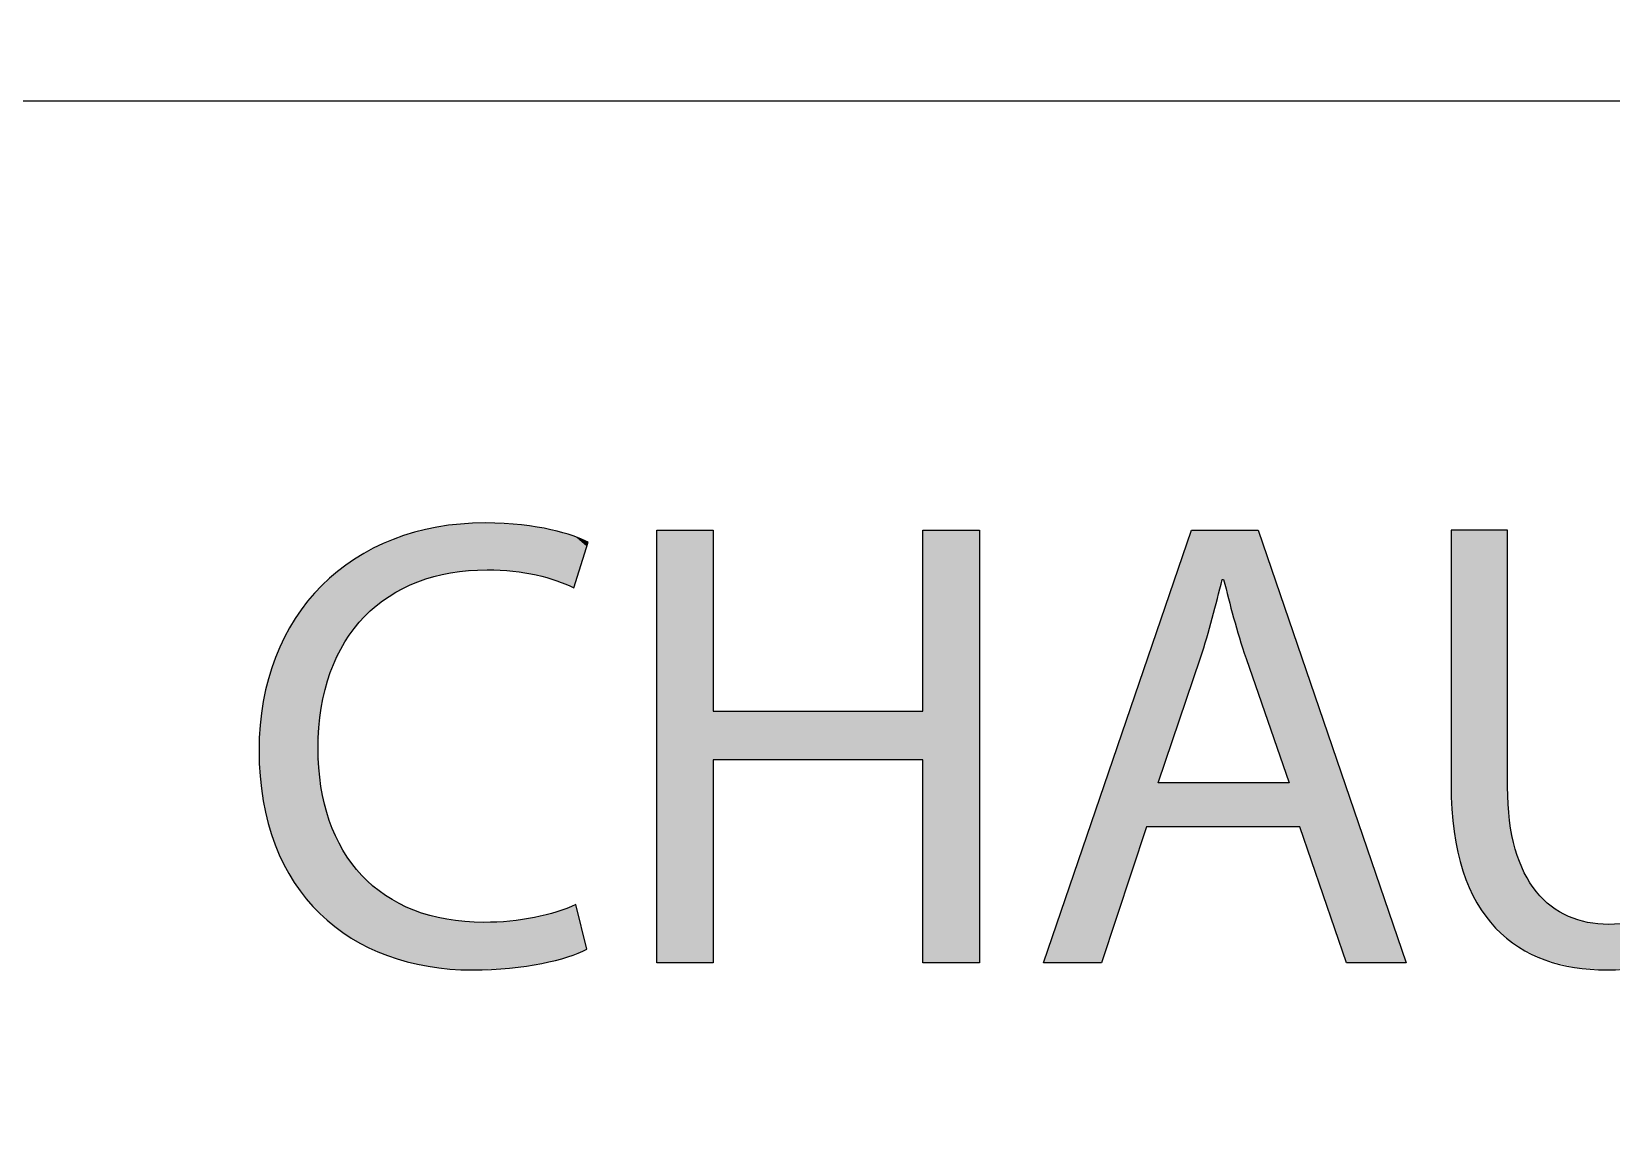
# Model space of a CAD drawing. Extents: x 0 to 360, y -268 to 0.
# Drawn here: x 234.41 to 241.78, y -200.81 to -195.67 of the extents above; entities that cross this region are included whole.
import ezdxf

# ---------------------------------------------------------------- set-up
doc = ezdxf.new("R2010")
doc.units = 0
doc.layers.add('LAYER_1', color=7, linetype='CONTINUOUS')

# ---------------------------------------------------------------- blocks, each defined once
blk = doc.blocks.new('*U198')
at = {"layer": 'LAYER_1', "color": 250}
for points in [[(236.301, -198.2191), (236.2598, -197.9977), (236.301, -197.9883)], [(236.3469, -198.2066), (236.301, -197.9883), (236.3469, -197.9822)], [(236.3611, -198.2027), (236.3469, -197.9822), (236.3611, -197.9804)], [(236.3653, -198.2016), (236.3611, -197.9804), (236.3653, -197.9798)], [(236.4111, -198.1978), (236.3653, -197.9798), (236.4111, -197.9737)], [(236.4662, -198.1933), (236.4111, -197.9737), (236.4662, -197.9714)], [(236.5206, -198.1888), (236.4662, -197.9714), (236.5206, -197.969)], [(236.5261, -198.1883), (236.5206, -197.969), (236.5261, -197.9688)], [(236.5351, -198.1876), (236.5351, -197.9693), (236.6403, -198.1931)], [(236.6403, -198.1931), (236.6403, -197.9748), (236.6412, -198.1932)], [(236.6412, -198.1932), (236.6412, -197.9749), (236.6558, -198.194)], [(236.6558, -198.194), (236.6558, -197.9756), (236.6963, -198.2005)], [(236.6963, -198.2005), (236.6963, -197.9778), (236.7563, -198.2103)], [(236.7563, -198.2103), (236.7563, -197.9876), (236.7648, -198.2116)], [(236.7648, -198.2116), (236.7648, -197.989), (236.7905, -198.2188)], [(236.0608, -198.3252), (236.0039, -198.087), (236.0608, -198.0615)], [(236.0703, -198.3174), (236.0608, -198.0615), (236.0703, -198.0572)], [(236.0777, -198.3114), (236.0703, -198.0572), (236.0777, -198.0539)], [(236.0971, -198.3015), (236.0777, -198.0539), (236.0971, -198.0453)], [(236.1628, -198.2682), (236.0971, -198.0453), (236.1628, -198.0234)], [(236.1933, -198.2527), (236.1628, -198.0234), (236.1933, -198.0132)], [(236.1962, -198.2513), (236.1933, -198.0132), (236.1962, -198.0123)], [(236.2122, -198.2432), (236.1962, -198.0123), (236.2122, -198.0086)], [(236.2598, -198.2302), (236.2122, -198.0086), (236.2598, -197.9977)], [(236.7905, -198.2188), (236.7905, -197.9932), (236.8334, -198.2308)], [(236.8334, -198.2308), (236.8334, -198.0002), (236.8602, -198.2383)], [(236.8602, -198.2383), (236.8602, -198.0077), (236.8608, -198.2386)], [(236.8608, -198.2386), (236.8608, -198.0079), (236.9121, -198.2599)], [(236.9121, -198.2599), (236.9121, -198.0224), (236.937, -198.2703)], [(236.937, -198.2703), (236.937, -198.0294), (236.9402, -198.2716)], [(237.0002, -198.0787), (236.9492, -198.0346), (237.0002, -198.0561)], [(235.9171, -198.4651), (235.901, -198.1488), (235.9171, -198.137)], [(235.9503, -198.4223), (235.9171, -198.137), (235.9503, -198.1179)], [(235.9635, -198.4053), (235.9503, -198.1179), (235.9635, -198.1103)], [(235.9829, -198.3893), (235.9635, -198.1103), (235.9829, -198.0991)], [(236.0039, -198.372), (235.9829, -198.0991), (236.0039, -198.087)], [(235.8249, -198.6219), (235.8034, -198.2254), (235.8249, -198.2061)], [(235.837, -198.5965), (235.8249, -198.2061), (235.837, -198.1952)], [(235.8627, -198.5425), (235.837, -198.1952), (235.8627, -198.1766)], [(235.8714, -198.5241), (235.8627, -198.1766), (235.8714, -198.1702)], [(235.901, -198.486), (235.8714, -198.1702), (235.901, -198.1488)], [(235.7469, -199.7835), (235.698, -198.3345), (235.7469, -198.2801)], [(235.755, -198.9144), (235.7469, -198.2801), (235.755, -198.271)], [(235.76, -198.8493), (235.755, -198.271), (235.76, -198.2654)], [(235.7613, -198.8328), (235.76, -198.2654), (235.7613, -198.264)], [(235.7638, -198.8229), (235.7613, -198.264), (235.7638, -198.2612)], [(235.799, -198.6846), (235.7638, -198.2612), (235.799, -198.2295)], [(235.8034, -198.6669), (235.799, -198.2295), (235.8034, -198.2254)], [(235.6919, -199.7237), (235.6399, -198.4151), (235.6919, -198.343)], [(235.698, -199.7303), (235.6919, -198.343), (235.698, -198.3345)], [(235.6919, -199.7237), (235.6919, -198.343), (235.698, -199.7303)], [(235.698, -199.7303), (235.698, -198.3345), (235.7469, -199.7835)], [(235.6358, -199.6471), (235.5898, -198.5024), (235.6358, -198.4222)], [(235.6399, -199.6527), (235.6358, -198.4222), (235.6399, -198.4151)], [(235.6358, -199.6471), (235.6358, -198.4222), (235.6399, -199.6527)], [(235.6399, -199.6527), (235.6399, -198.4151), (235.6919, -199.7237)], [(235.5872, -199.563), (235.548, -198.5962), (235.5872, -198.5081)], [(235.5898, -199.5673), (235.5872, -198.5081), (235.5898, -198.5024)], [(235.5872, -199.563), (235.5872, -198.5081), (235.5898, -199.5673)], [(235.5898, -199.5673), (235.5898, -198.5024), (235.6358, -199.6471)], [(235.5466, -199.4712), (235.5149, -198.6962), (235.5466, -198.6005)], [(235.548, -199.4744), (235.5466, -198.6005), (235.548, -198.5962)], [(235.5466, -199.4712), (235.5466, -198.6005), (235.548, -199.4744)], [(235.548, -199.4744), (235.548, -198.5962), (235.5872, -199.563)], [(235.5142, -199.372), (235.4909, -198.8021), (235.5142, -198.6993)], [(235.5149, -199.3741), (235.5142, -198.6993), (235.5149, -198.6962)], [(235.5142, -199.372), (235.5142, -198.6993), (235.5149, -199.3741)], [(235.5149, -199.3741), (235.5149, -198.6962), (235.5466, -199.4712)], [(235.4909, -199.2665), (235.4906, -198.8041), (235.4909, -198.8021)], [(235.4909, -199.2665), (235.4909, -198.8021), (235.5142, -199.372)], [(235.4906, -199.2654), (235.4762, -198.9136), (235.4906, -198.8041)], [(235.4906, -199.2654), (235.4906, -198.8041), (235.4909, -199.2665)], [(235.4762, -199.1514), (235.4712, -199.0302), (235.4762, -198.9148)], [(235.4762, -199.1518), (235.4762, -198.9148), (235.4762, -198.9136)], [(235.4762, -199.1518), (235.4762, -198.9136), (235.4906, -199.2654)], [(235.4762, -199.1514), (235.4762, -198.9148), (235.4762, -199.1518)], [(235.7469, -199.7835), (235.7469, -199.0209), (235.755, -199.7925)], [(235.755, -199.7925), (235.755, -199.1314), (235.76, -199.7968)], [(235.76, -199.7968), (235.76, -199.1989), (235.7613, -199.7979)], [(235.7613, -199.7979), (235.7613, -199.2041), (235.7638, -199.8001)], [(235.7638, -199.8001), (235.7638, -199.2144), (235.799, -199.8308)], [(235.799, -199.8308), (235.799, -199.3581), (235.8034, -199.8347)], [(235.8034, -199.8347), (235.8034, -199.3679), (235.8249, -199.8535)], [(235.8249, -199.8535), (235.8249, -199.4146), (235.837, -199.8619)], [(235.837, -199.8619), (235.837, -199.4409), (235.8627, -199.8799)], [(235.8627, -199.8799), (235.8627, -199.497), (235.8714, -199.886)], [(235.8714, -199.886), (235.8714, -199.5087), (235.901, -199.9066)], [(235.901, -199.9066), (235.901, -199.5482), (235.9171, -199.9155)], [(235.9171, -199.9155), (235.9171, -199.5698), (235.9503, -199.9338)], [(235.9503, -199.9338), (235.9503, -199.6141), (235.9635, -199.941)], [(235.9635, -199.941), (235.9635, -199.6253), (235.9829, -199.9518)], [(235.9829, -199.9518), (235.9829, -199.6418), (236.0039, -199.9607)], [(236.0039, -199.9607), (236.0039, -199.6596), (236.0608, -199.9848)], [(236.0608, -199.9848), (236.0608, -199.7078), (236.0703, -199.9889)], [(236.0703, -199.9889), (236.0703, -199.7128), (236.0777, -199.9912)], [(236.0777, -199.9912), (236.0777, -199.7166), (236.0971, -199.9973)], [(236.0971, -199.9973), (236.0971, -199.7267), (236.1628, -200.0179)], [(236.1628, -200.0179), (236.1628, -199.7608), (236.1933, -200.0245)], [(236.937, -199.9848), (236.9121, -199.7644), (236.937, -199.7547)], [(236.9402, -199.9834), (236.937, -199.7547), (236.9402, -199.7534)], [(236.9492, -199.9798), (236.9402, -199.7534), (236.9492, -199.7499)], [(236.1933, -200.0245), (236.1933, -199.7767), (236.1962, -200.0251)], [(236.1962, -200.0251), (236.1962, -199.7775), (236.2122, -200.0285)], [(236.2122, -200.0285), (236.2122, -199.7819), (236.2598, -200.0387)], [(236.2598, -200.0387), (236.2598, -199.7951), (236.301, -200.0438)], [(236.301, -200.0438), (236.301, -199.8064), (236.3469, -200.0495)], [(236.3469, -200.0495), (236.3469, -199.8191), (236.3611, -200.0513)], [(236.3611, -200.0513), (236.3611, -199.8203), (236.3653, -200.0515)], [(236.3653, -200.0515), (236.3653, -199.8207), (236.4111, -200.0533)], [(236.4111, -200.0533), (236.4111, -199.8245), (236.4662, -200.0555)], [(236.5261, -200.0527), (236.5206, -199.8336), (236.5261, -199.8334)], [(236.5351, -200.0522), (236.5261, -199.8334), (236.5351, -199.8329)], [(236.6403, -200.0473), (236.5351, -199.8329), (236.6403, -199.8278)], [(236.6412, -200.0471), (236.6403, -199.8278), (236.6412, -199.8277)], [(236.6558, -200.045), (236.6412, -199.8277), (236.6558, -199.8256)], [(236.6963, -200.0391), (236.6558, -199.8256), (236.6963, -199.8197)], [(236.7563, -200.0305), (236.6963, -199.8197), (236.7563, -199.8109)], [(236.7648, -200.0292), (236.7563, -199.8109), (236.7648, -199.8088)], [(236.7905, -200.0255), (236.7648, -199.8088), (236.7905, -199.8023)], [(236.8334, -200.0147), (236.7905, -199.8023), (236.8334, -199.7914)], [(236.8602, -200.0079), (236.8334, -199.7914), (236.8602, -199.7847)], [(236.8608, -200.0077), (236.8602, -199.7847), (236.8608, -199.7845)], [(236.9121, -199.9947), (236.8608, -199.7845), (236.9121, -199.7644)]]:
    blk.add_solid(points, dxfattribs=at)
at = {"layer": 'LAYER_1', "color": 250, "extrusion": (0, 0, -1)}
for points in [[(-236.301, -198.2191), (-236.301, -197.9883), (-236.3469, -198.2066)], [(-236.3469, -198.2066), (-236.3469, -197.9822), (-236.3611, -198.2027)], [(-236.3611, -198.2027), (-236.3611, -197.9804), (-236.3653, -198.2016)], [(-236.3653, -198.2016), (-236.3653, -197.9798), (-236.4111, -198.1978)], [(-236.4111, -198.1978), (-236.4111, -197.9737), (-236.4662, -198.1933)], [(-236.4662, -198.1933), (-236.4662, -197.9714), (-236.5206, -198.1888)], [(-236.5206, -198.1888), (-236.5206, -197.969), (-236.5261, -198.1883)], [(-236.5261, -198.1883), (-236.5261, -197.9688), (-236.5351, -198.1876)], [(-236.5351, -198.1876), (-236.5261, -197.9688), (-236.5351, -197.9693)], [(-236.6403, -198.1931), (-236.5351, -197.9693), (-236.6403, -197.9748)], [(-236.6412, -198.1932), (-236.6403, -197.9748), (-236.6412, -197.9749)], [(-236.6558, -198.194), (-236.6412, -197.9749), (-236.6558, -197.9756)], [(-236.6963, -198.2005), (-236.6558, -197.9756), (-236.6963, -197.9778)], [(-236.7563, -198.2103), (-236.6963, -197.9778), (-236.7563, -197.9876)], [(-236.7648, -198.2116), (-236.7563, -197.9876), (-236.7648, -197.989)], [(-236.7905, -198.2188), (-236.7648, -197.989), (-236.7905, -197.9932)], [(-236.0608, -198.3252), (-236.0608, -198.0615), (-236.0703, -198.3174)], [(-236.0703, -198.3174), (-236.0703, -198.0572), (-236.0777, -198.3114)], [(-236.0777, -198.3114), (-236.0777, -198.0539), (-236.0971, -198.3015)], [(-236.0971, -198.3015), (-236.0971, -198.0453), (-236.1628, -198.2682)], [(-236.1628, -198.2682), (-236.1628, -198.0234), (-236.1933, -198.2527)], [(-236.1933, -198.2527), (-236.1933, -198.0132), (-236.1962, -198.2513)], [(-236.1962, -198.2513), (-236.1962, -198.0123), (-236.2122, -198.2432)], [(-236.2122, -198.2432), (-236.2122, -198.0086), (-236.2598, -198.2302)], [(-236.2598, -198.2302), (-236.2598, -197.9977), (-236.301, -198.2191)], [(-236.8334, -198.2308), (-236.7905, -197.9932), (-236.8334, -198.0002)], [(-236.8602, -198.2383), (-236.8334, -198.0002), (-236.8602, -198.0077)], [(-236.8608, -198.2386), (-236.8602, -198.0077), (-236.8608, -198.0079)], [(-236.9121, -198.2599), (-236.8608, -198.0079), (-236.9121, -198.0224)], [(-236.937, -198.2703), (-236.9121, -198.0224), (-236.937, -198.0294)], [(-236.9402, -198.2716), (-236.937, -198.0294), (-236.9402, -198.0308)], [(-236.9402, -198.2716), (-236.9402, -198.0308), (-236.9492, -198.2428)], [(-236.9492, -198.2428), (-236.9402, -198.0308), (-236.9492, -198.0346)], [(-236.9492, -198.2428), (-236.9492, -198.0346), (-237.0002, -198.0787)], [(-237.0002, -198.0787), (-237.0002, -198.0561), (-237.0064, -198.0587)], [(-235.9171, -198.4651), (-235.9171, -198.137), (-235.9503, -198.4223)], [(-235.9503, -198.4223), (-235.9503, -198.1179), (-235.9635, -198.4053)], [(-235.9635, -198.4053), (-235.9635, -198.1103), (-235.9829, -198.3893)], [(-235.9829, -198.3893), (-235.9829, -198.0991), (-236.0039, -198.372)], [(-236.0039, -198.372), (-236.0039, -198.087), (-236.0608, -198.3252)], [(-235.8249, -198.6219), (-235.8249, -198.2061), (-235.837, -198.5965)], [(-235.837, -198.5965), (-235.837, -198.1952), (-235.8627, -198.5425)], [(-235.8627, -198.5425), (-235.8627, -198.1766), (-235.8714, -198.5241)], [(-235.8714, -198.5241), (-235.8714, -198.1702), (-235.901, -198.486)], [(-235.901, -198.486), (-235.901, -198.1488), (-235.9171, -198.4651)], [(-235.7469, -199.0209), (-235.7469, -198.2801), (-235.755, -198.9144)], [(-235.755, -198.9144), (-235.755, -198.271), (-235.76, -198.8493)], [(-235.76, -198.8493), (-235.76, -198.2654), (-235.7613, -198.8328)], [(-235.7613, -198.8328), (-235.7613, -198.264), (-235.7638, -198.8229)], [(-235.7638, -198.8229), (-235.7638, -198.2612), (-235.799, -198.6846)], [(-235.799, -198.6846), (-235.799, -198.2295), (-235.8034, -198.6669)], [(-235.8034, -198.6669), (-235.8034, -198.2254), (-235.8249, -198.6219)], [(-235.755, -199.7925), (-235.7469, -199.0209), (-235.755, -199.1314)], [(-235.76, -199.7968), (-235.755, -199.1314), (-235.76, -199.1989)], [(-235.7613, -199.7979), (-235.76, -199.1989), (-235.7613, -199.2041)], [(-235.7638, -199.8001), (-235.7613, -199.2041), (-235.7638, -199.2144)], [(-235.799, -199.8308), (-235.7638, -199.2144), (-235.799, -199.3581)], [(-235.8034, -199.8347), (-235.799, -199.3581), (-235.8034, -199.3679)], [(-235.8249, -199.8535), (-235.8034, -199.3679), (-235.8249, -199.4146)], [(-235.837, -199.8619), (-235.8249, -199.4146), (-235.837, -199.4409)], [(-235.8627, -199.8799), (-235.837, -199.4409), (-235.8627, -199.497)], [(-235.8714, -199.886), (-235.8627, -199.497), (-235.8714, -199.5087)], [(-235.901, -199.9066), (-235.8714, -199.5087), (-235.901, -199.5482)], [(-235.9171, -199.9155), (-235.901, -199.5482), (-235.9171, -199.5698)], [(-235.9503, -199.9338), (-235.9171, -199.5698), (-235.9503, -199.6141)], [(-235.9635, -199.941), (-235.9503, -199.6141), (-235.9635, -199.6253)], [(-235.9829, -199.9518), (-235.9635, -199.6253), (-235.9829, -199.6418)], [(-236.0039, -199.9607), (-235.9829, -199.6418), (-236.0039, -199.6596)], [(-236.0608, -199.9848), (-236.0039, -199.6596), (-236.0608, -199.7078)], [(-236.0703, -199.9889), (-236.0608, -199.7078), (-236.0703, -199.7128)], [(-236.0777, -199.9912), (-236.0703, -199.7128), (-236.0777, -199.7166)], [(-236.0971, -199.9973), (-236.0777, -199.7166), (-236.0971, -199.7267)], [(-236.1628, -200.0179), (-236.0971, -199.7267), (-236.1628, -199.7608)], [(-236.1933, -200.0245), (-236.1628, -199.7608), (-236.1933, -199.7767)], [(-236.937, -199.9848), (-236.937, -199.7547), (-236.9402, -199.9834)], [(-236.9402, -199.9834), (-236.9402, -199.7534), (-236.9492, -199.9798)], [(-236.9492, -199.9798), (-236.9492, -199.7499), (-237.0002, -199.9594)], [(-236.1962, -200.0251), (-236.1933, -199.7767), (-236.1962, -199.7775)], [(-236.2122, -200.0285), (-236.1962, -199.7775), (-236.2122, -199.7819)], [(-236.2598, -200.0387), (-236.2122, -199.7819), (-236.2598, -199.7951)], [(-236.301, -200.0438), (-236.2598, -199.7951), (-236.301, -199.8064)], [(-236.3469, -200.0495), (-236.301, -199.8064), (-236.3469, -199.8191)], [(-236.3611, -200.0513), (-236.3469, -199.8191), (-236.3611, -199.8203)], [(-236.3653, -200.0515), (-236.3611, -199.8203), (-236.3653, -199.8207)], [(-236.4111, -200.0533), (-236.3653, -199.8207), (-236.4111, -199.8245)], [(-236.4662, -200.0555), (-236.4111, -199.8245), (-236.4662, -199.8291)], [(-236.4662, -200.0555), (-236.4662, -199.8291), (-236.5206, -200.0529)], [(-236.5206, -200.0529), (-236.4662, -199.8291), (-236.5206, -199.8336)], [(-236.5206, -200.0529), (-236.5206, -199.8336), (-236.5261, -200.0527)], [(-236.5261, -200.0527), (-236.5261, -199.8334), (-236.5351, -200.0522)], [(-236.5351, -200.0522), (-236.5351, -199.8329), (-236.6403, -200.0473)], [(-236.6403, -200.0473), (-236.6403, -199.8278), (-236.6412, -200.0471)], [(-236.6412, -200.0471), (-236.6412, -199.8277), (-236.6558, -200.045)], [(-236.6558, -200.045), (-236.6558, -199.8256), (-236.6963, -200.0391)], [(-236.6963, -200.0391), (-236.6963, -199.8197), (-236.7563, -200.0305)], [(-236.7563, -200.0305), (-236.7563, -199.8109), (-236.7648, -200.0292)], [(-236.7648, -200.0292), (-236.7648, -199.8088), (-236.7905, -200.0255)], [(-236.7905, -200.0255), (-236.7905, -199.8023), (-236.8334, -200.0147)], [(-236.8334, -200.0147), (-236.8334, -199.7914), (-236.8602, -200.0079)], [(-236.8602, -200.0079), (-236.8602, -199.7847), (-236.8608, -200.0077)], [(-236.8608, -200.0077), (-236.8608, -199.7845), (-236.9121, -199.9947)], [(-236.9121, -199.9947), (-236.9121, -199.7644), (-236.937, -199.9848)]]:
    blk.add_solid(points, dxfattribs=at)
blk = doc.blocks.new('*U199')
at = {"layer": 'LAYER_1', "color": 250, "extrusion": (0, 0, -1)}
for points in [[(-237.3268, -200.0228), (-237.3268, -198.0019), (-237.5907, -200.0228)], [(-237.5907, -200.0228), (-237.3268, -198.0019), (-237.5907, -198.0019)], [(-238.5684, -200.0228), (-238.5684, -198.0019), (-238.8323, -200.0228)], [(-238.8323, -200.0228), (-238.5684, -198.0019), (-238.8323, -198.0019)]]:
    blk.add_solid(points, dxfattribs=at)
at = {"layer": 'LAYER_1', "color": 250}
for points in [[(237.5907, -199.0754), (237.5907, -198.8473), (238.5684, -199.0754)], [(238.5684, -199.0754), (237.5907, -198.8473), (238.5684, -198.8473)]]:
    blk.add_solid(points, dxfattribs=at)
blk = doc.blocks.new('*U200')
at = {"layer": 'LAYER_1', "color": 250}
for points in [[(239.8217, -198.7227), (239.666, -198.4581), (239.8217, -198.0019)], [(239.9719, -198.2327), (239.9719, -198.0019), (240.0186, -198.4114)], [(240.0186, -198.4114), (240.0186, -198.0019), (240.0766, -198.6013)], [(240.0766, -198.6013), (240.0766, -198.0019), (240.1338, -198.7672)], [(240.1338, -198.7672), (240.1338, -198.0019), (240.2772, -199.1828)], [(239.666, -199.3868), (239.6116, -198.6176), (239.666, -198.4581)], [(240.3281, -199.3868), (240.3281, -198.5718), (240.5445, -200.0228)], [(239.6116, -199.3868), (239.4021, -199.2314), (239.6116, -198.6176)], [(239.4021, -200.0228), (239.132, -200.0228), (239.4021, -199.2314)]]:
    blk.add_solid(points, dxfattribs=at)
at = {"layer": 'LAYER_1', "color": 250, "extrusion": (0, 0, -1)}
for points in [[(-239.8217, -198.7227), (-239.8217, -198.0019), (-239.8637, -198.5986)], [(-239.8637, -198.5986), (-239.8217, -198.0019), (-239.8637, -198.0019)], [(-239.8637, -198.5986), (-239.8637, -198.0019), (-239.9191, -198.4132)], [(-239.9191, -198.4132), (-239.8637, -198.0019), (-239.9191, -198.0019)], [(-239.9191, -198.4132), (-239.9191, -198.0019), (-239.9657, -198.2327)], [(-239.9657, -198.2327), (-239.9191, -198.0019), (-239.9657, -198.0019)], [(-239.9657, -198.2327), (-239.9657, -198.0019), (-239.9719, -198.2327)], [(-239.9719, -198.2327), (-239.9657, -198.0019), (-239.9719, -198.0019)], [(-240.0186, -198.4114), (-239.9719, -198.0019), (-240.0186, -198.0019)], [(-240.0766, -198.6013), (-240.0186, -198.0019), (-240.0766, -198.0019)], [(-240.1338, -198.7672), (-240.0766, -198.0019), (-240.1338, -198.0019)], [(-240.2772, -199.1828), (-240.1338, -198.0019), (-240.2772, -198.4222)], [(-240.2772, -199.3868), (-240.2772, -198.4222), (-240.3281, -199.3868)], [(-240.3281, -199.3868), (-240.2772, -198.4222), (-240.3281, -198.5718)], [(-239.666, -199.1828), (-239.666, -198.4581), (-239.8217, -198.7227)], [(-240.5445, -200.0228), (-240.3281, -198.5718), (-240.5445, -199.2063)], [(-239.6116, -199.3868), (-239.6116, -198.6176), (-239.666, -199.3868)], [(-239.4021, -200.0228), (-239.4021, -199.2314), (-239.6116, -199.3868)], [(-239.666, -199.3868), (-239.666, -199.1828), (-239.8217, -199.3868)], [(-239.8217, -199.3868), (-239.666, -199.1828), (-239.8217, -199.1828)], [(-239.8217, -199.3868), (-239.8217, -199.1828), (-239.8637, -199.3868)], [(-239.8637, -199.3868), (-239.8217, -199.1828), (-239.8637, -199.1828)], [(-239.8637, -199.3868), (-239.8637, -199.1828), (-239.9191, -199.3868)], [(-239.9191, -199.3868), (-239.8637, -199.1828), (-239.9191, -199.1828)], [(-239.9191, -199.3868), (-239.9191, -199.1828), (-239.9657, -199.3868)], [(-239.9657, -199.3868), (-239.9191, -199.1828), (-239.9657, -199.1828)], [(-239.9657, -199.3868), (-239.9657, -199.1828), (-239.9719, -199.3868)], [(-239.9719, -199.3868), (-239.9657, -199.1828), (-239.9719, -199.1828)], [(-239.9719, -199.3868), (-239.9719, -199.1828), (-240.0186, -199.3868)], [(-240.0186, -199.3868), (-239.9719, -199.1828), (-240.0186, -199.1828)], [(-240.0186, -199.3868), (-240.0186, -199.1828), (-240.0766, -199.3868)], [(-240.0766, -199.3868), (-240.0186, -199.1828), (-240.0766, -199.1828)], [(-240.0766, -199.3868), (-240.0766, -199.1828), (-240.1338, -199.3868)], [(-240.1338, -199.3868), (-240.0766, -199.1828), (-240.1338, -199.1828)], [(-240.1338, -199.3868), (-240.1338, -199.1828), (-240.2772, -199.3868)], [(-240.2772, -199.3868), (-240.1338, -199.1828), (-240.2772, -199.1828)], [(-240.5445, -200.0228), (-240.5445, -199.2063), (-240.8229, -200.0228)]]:
    blk.add_solid(points, dxfattribs=at)
blk = doc.blocks.new('*U201')
at = {"layer": 'LAYER_1', "color": 250}
for points in [[(241.033, -199.1918), (241.033, -198.0019), (241.0472, -199.4097)], [(241.0472, -199.4097), (241.0472, -198.0019), (241.0882, -199.5924)], [(241.0882, -199.5924), (241.0882, -198.0019), (241.118, -199.6712)], [(241.118, -199.6712), (241.118, -198.0019), (241.1536, -199.7418)], [(241.1536, -199.7418), (241.1536, -198.0019), (241.1946, -199.8046)], [(241.1946, -199.8046), (241.1946, -198.0019), (241.2408, -199.8598)], [(241.2408, -199.8598), (241.2408, -198.0019), (241.2919, -199.9076)], [(241.2919, -199.9076), (241.2919, -198.0019), (241.2969, -199.9113)], [(241.2969, -199.9113), (241.2969, -199.2011), (241.3061, -199.918)], [(242.2595, -199.894), (242.2517, -199.3349), (242.2595, -199.2011)], [(241.3061, -199.918), (241.3061, -199.3578), (241.3326, -199.9374)], [(242.2505, -199.902), (242.2244, -199.4886), (242.2505, -199.3561)], [(242.2517, -199.9011), (242.2505, -199.3561), (242.2517, -199.3349)], [(241.3326, -199.9374), (241.3326, -199.4911), (241.3475, -199.9483)], [(241.3475, -199.9483), (241.3475, -199.5301), (241.3748, -199.9617)], [(242.2244, -199.9207), (242.1933, -199.57), (242.2244, -199.4886)], [(241.3748, -199.9617), (241.3748, -199.6018), (241.4313, -199.9895)], [(242.1821, -199.9485), (242.1249, -199.6884), (242.1821, -199.5992)], [(242.1933, -199.9431), (242.1821, -199.5992), (242.1933, -199.57)], [(242.1249, -199.9764), (242.0632, -199.7478), (242.1249, -199.6884)], [(241.4313, -199.9895), (241.4313, -199.6906), (241.4711, -200.0091)], [(241.4711, -200.0091), (241.4711, -199.7296), (241.5004, -200.0166)], [(241.5004, -200.0166), (241.5004, -199.7584), (241.5806, -200.037)], [(242.0538, -200.0088), (241.9699, -199.805), (242.0538, -199.7568)], [(242.0632, -200.0064), (242.0538, -199.7568), (242.0632, -199.7478)], [(241.5806, -200.037), (241.5806, -199.8059), (241.6091, -200.0442)], [(241.6091, -200.0442), (241.6091, -199.8147), (241.6704, -200.0488)], [(241.6704, -200.0488), (241.6704, -199.8338), (241.7592, -200.0555)], [(241.8744, -200.0467), (241.7682, -199.8429), (241.8744, -199.8335)], [(241.9177, -200.0435), (241.8744, -199.8335), (241.9177, -199.8206)], [(241.9699, -200.0302), (241.9177, -199.8206), (241.9699, -199.805)]]:
    blk.add_solid(points, dxfattribs=at)
at = {"layer": 'LAYER_1', "color": 250, "extrusion": (0, 0, -1)}
for points in [[(-241.0472, -199.4097), (-241.033, -198.0019), (-241.0472, -198.0019)], [(-241.0882, -199.5924), (-241.0472, -198.0019), (-241.0882, -198.0019)], [(-241.118, -199.6712), (-241.0882, -198.0019), (-241.118, -198.0019)], [(-241.1536, -199.7418), (-241.118, -198.0019), (-241.1536, -198.0019)], [(-241.1946, -199.8046), (-241.1536, -198.0019), (-241.1946, -198.0019)], [(-241.2408, -199.8598), (-241.1946, -198.0019), (-241.2408, -198.0019)], [(-241.2919, -199.9076), (-241.2408, -198.0019), (-241.2919, -198.0019)], [(-241.2969, -199.9113), (-241.2919, -198.0019), (-241.2969, -198.0019)], [(-242.2595, -199.894), (-242.2595, -198.0019), (-242.3054, -199.852)], [(-242.3054, -199.852), (-242.2595, -198.0019), (-242.3054, -198.0019)], [(-242.3054, -199.852), (-242.3054, -198.0019), (-242.3539, -199.7956)], [(-242.3539, -199.7956), (-242.3054, -198.0019), (-242.3539, -198.0019)], [(-242.3539, -199.7956), (-242.3539, -198.0019), (-242.3969, -199.7318)], [(-242.3969, -199.7318), (-242.3539, -198.0019), (-242.3969, -198.0019)], [(-242.3969, -199.7318), (-242.3969, -198.0019), (-242.4343, -199.6603)], [(-242.4343, -199.6603), (-242.3969, -198.0019), (-242.4343, -198.0019)], [(-242.4343, -199.6603), (-242.4343, -198.0019), (-242.4655, -199.5811)], [(-242.4655, -199.5811), (-242.4343, -198.0019), (-242.4655, -198.0019)], [(-242.4655, -199.5811), (-242.4655, -198.0019), (-242.4903, -199.4939)], [(-242.4903, -199.4939), (-242.4655, -198.0019), (-242.4903, -198.0019)], [(-242.4903, -199.4939), (-242.4903, -198.0019), (-242.5085, -199.3986)], [(-242.5085, -199.3986), (-242.4903, -198.0019), (-242.5085, -198.0019)], [(-242.5085, -199.3986), (-242.5085, -198.0019), (-242.5234, -199.1828)], [(-242.5234, -199.1828), (-242.5085, -198.0019), (-242.5234, -198.0019)], [(-241.3061, -199.918), (-241.2969, -199.2011), (-241.3061, -199.3578)], [(-241.3326, -199.9374), (-241.3061, -199.3578), (-241.3326, -199.4911)], [(-242.2505, -199.902), (-242.2505, -199.3561), (-242.2517, -199.9011)], [(-242.2517, -199.9011), (-242.2517, -199.3349), (-242.2595, -199.894)], [(-241.3475, -199.9483), (-241.3326, -199.4911), (-241.3475, -199.5301)], [(-241.3748, -199.9617), (-241.3475, -199.5301), (-241.3748, -199.6018)], [(-242.2244, -199.9207), (-242.2244, -199.4886), (-242.2505, -199.902)], [(-241.4313, -199.9895), (-241.3748, -199.6018), (-241.4313, -199.6906)], [(-242.1821, -199.9485), (-242.1821, -199.5992), (-242.1933, -199.9431)], [(-242.1933, -199.9431), (-242.1933, -199.57), (-242.2244, -199.9207)], [(-242.1249, -199.9764), (-242.1249, -199.6884), (-242.1821, -199.9485)], [(-241.4711, -200.0091), (-241.4313, -199.6906), (-241.4711, -199.7296)], [(-241.5004, -200.0166), (-241.4711, -199.7296), (-241.5004, -199.7584)], [(-241.5806, -200.037), (-241.5004, -199.7584), (-241.5806, -199.8059)], [(-242.0538, -200.0088), (-242.0538, -199.7568), (-242.0632, -200.0064)], [(-242.0632, -200.0064), (-242.0632, -199.7478), (-242.1249, -199.9764)], [(-241.6091, -200.0442), (-241.5806, -199.8059), (-241.6091, -199.8147)], [(-241.6704, -200.0488), (-241.6091, -199.8147), (-241.6704, -199.8338)], [(-241.7592, -200.0555), (-241.6704, -199.8338), (-241.7592, -199.8421)], [(-241.8744, -200.0467), (-241.8744, -199.8335), (-241.9177, -200.0435)], [(-241.9177, -200.0435), (-241.9177, -199.8206), (-241.9699, -200.0302)], [(-241.9699, -200.0302), (-241.9699, -199.805), (-242.0538, -200.0088)], [(-241.7592, -200.0555), (-241.7592, -199.8421), (-241.7682, -200.0548)], [(-241.7682, -200.0548), (-241.7592, -199.8421), (-241.7682, -199.8429)], [(-241.7682, -200.0548), (-241.7682, -199.8429), (-241.8744, -200.0467)]]:
    blk.add_solid(points, dxfattribs=at)
blk = doc.blocks.new('BLOCK_25')
at = {"layer": 'LAYER_1'}
for points in [[(237.5907, -198.0019), (237.5907, -198.8473), (238.5684, -198.8473), (238.5684, -198.0019), (238.8323, -198.0019), (238.8323, -200.0228), (238.5684, -200.0228), (238.5684, -199.0754), (237.5907, -199.0754), (237.5907, -200.0228), (237.3268, -200.0228), (237.3268, -198.0019), (237.5907, -198.0019)], [(239.6116, -199.3868), (239.4021, -200.0228), (239.132, -200.0228), (239.8217, -198.0019), (240.1338, -198.0019), (240.8229, -200.0228), (240.5445, -200.0228), (240.3281, -199.3868), (239.6116, -199.3868)]]:
    blk.add_lwpolyline(points, dxfattribs=at)
for points, knots in [([(237.0002, -199.9594), (236.9072, -200.0076), (236.7122, -200.0555), (236.4662, -200.0555), (235.8964, -200.0555), (235.4712, -199.6958), (235.4712, -199.0302), (235.4712, -198.3946), (235.8998, -197.9688), (236.5261, -197.9688), (236.7749, -197.9688), (236.9368, -198.0225), (237.0064, -198.0587), (237.0064, -198.0587), (236.9402, -198.2716), (236.9402, -198.2716), (236.8445, -198.2237), (236.7032, -198.1876), (236.5351, -198.1876), (236.0617, -198.1876), (235.7469, -198.4904), (235.7469, -199.0209), (235.7469, -199.5191), (236.0314, -199.8336), (236.5206, -199.8336), (236.6825, -199.8336), (236.8445, -199.8009), (236.9492, -199.7499), (236.9492, -199.7499), (237.0002, -199.9594), (237.0002, -199.9594)], [0, 0, 0, 0, 1, 1, 1, 2, 2, 2, 3, 3, 3, 4, 4, 4, 5, 5, 5, 6, 6, 6, 7, 7, 7, 8, 8, 8, 9, 9, 9, 10, 10, 10, 10]), ([(241.2969, -198.0019), (241.2969, -198.0019), (241.2969, -199.2011), (241.2969, -199.2011), (241.2969, -199.6507), (241.4981, -199.8429), (241.7682, -199.8429), (242.0645, -199.8429), (242.2595, -199.6448), (242.2595, -199.2011), (242.2595, -199.2011), (242.2595, -198.0019), (242.2595, -198.0019), (242.2595, -198.0019), (242.5234, -198.0019), (242.5234, -198.0019), (242.5234, -198.0019), (242.5234, -199.1828), (242.5234, -199.1828), (242.5234, -199.8037), (242.1968, -200.0555), (241.7592, -200.0555), (241.3451, -200.0555), (241.033, -199.8216), (241.033, -199.1918), (241.033, -199.1918), (241.033, -198.0019), (241.033, -198.0019), (241.033, -198.0019), (241.2969, -198.0019), (241.2969, -198.0019)], [0, 0, 0, 0, 1, 1, 1, 2, 2, 2, 3, 3, 3, 4, 4, 4, 5, 5, 5, 6, 6, 6, 7, 7, 7, 8, 8, 8, 9, 9, 9, 10, 10, 10, 10]), ([(240.2772, -199.1828), (240.2772, -199.1828), (240.0766, -198.6013), (240.0766, -198.6013), (240.0319, -198.4697), (240.0015, -198.3495), (239.9719, -198.2327), (239.9719, -198.2327), (239.9657, -198.2327), (239.9657, -198.2327), (239.9354, -198.3495), (239.9058, -198.4752), (239.8637, -198.5986), (239.8637, -198.5986), (239.666, -199.1828), (239.666, -199.1828), (239.666, -199.1828), (240.2772, -199.1828), (240.2772, -199.1828)], [0, 0, 0, 0, 1, 1, 1, 2, 2, 2, 3, 3, 3, 4, 4, 4, 5, 5, 5, 6, 6, 6, 6])]:
    blk.add_open_spline(points, degree=3, knots=knots, dxfattribs=at)
at = {"layer": 'LAYER_1', "color": 250}
for name in ['*U198', '*U199', '*U200', '*U201']:
    blk.add_blockref(name, (0, 0), dxfattribs=at)
blk = doc.blocks.new('BLOCK_20')
at = {"layer": 'LAYER_1', "color": 250}
for points in [[(267.0001, -196.0003), (218.9665, -196.0003), (218.9665, -140.0002), (267.0001, -140.0002), (267.0001, -196.0003)], [(275.0003, -196.0003), (211.0441, -196.0003), (211.0441, -251.9998), (275.0003, -251.9998), (275.0003, -196.0003)]]:
    blk.add_lwpolyline(points, dxfattribs=at)
at = {"layer": 'LAYER_1'}
blk.add_blockref('BLOCK_25', (0, 0), dxfattribs=at)
blk = doc.blocks.new('BLOCK_17')
at = {"layer": 'LAYER_1'}
blk.add_blockref('BLOCK_20', (0, 0), dxfattribs=at)

msp = doc.modelspace()

# ---------------------------------------------------------------- block references
at = {"layer": 'LAYER_1'}
msp.add_blockref('BLOCK_17', (0, 0), dxfattribs=at)

doc.saveas('drawing.dxf')
